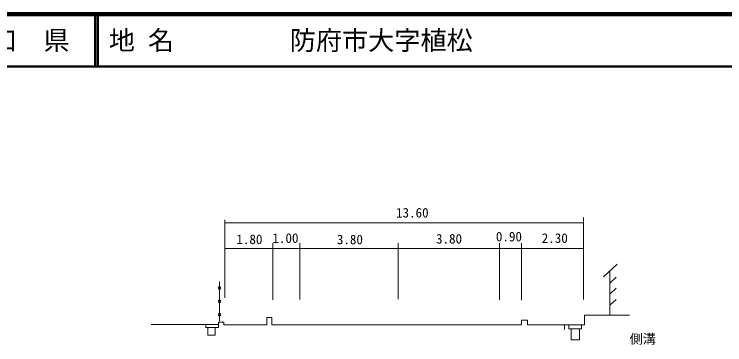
# Model space of a CAD drawing. Units: millimetres, scale not verified. Extents: x 40000 to 680000, y 20000 to 380000.
# Drawn here: x 352278 to 488270, y 316812 to 380000 of the extents above; entities that cross this region are included whole.
import ezdxf
from ezdxf.enums import TextEntityAlignment as Align

# ---------------------------------------------------------------- set-up
doc = ezdxf.new("R2010")
doc.units = ezdxf.units.MM
doc.header["$LTSCALE"] = 1000
for name, color, linetype, lineweight in [('M-STR-HTXT', 7, 'Continuous', 13), ('M-TTL', 2, 'Continuous', 140), ('M-TTL-LINE', 7, 'Continuous', 50), ('M-TTL-TXT', 7, 'Continuous', 13)]:
    doc.layers.add(name, color=color, linetype=linetype, lineweight=lineweight)
doc.styles.add('ＭＳ ゴシック', font='')
doc.styles.get('ＭＳ ゴシック').set_extended_font_data('MS Gothic')

msp = doc.modelspace()

# ---------------------------------------------------------------- linework, layer by layer
at = {"layer": 'M-STR-HTXT'}
for p, q in [((392600, 325777), (392600, 340668)), ((461219, 340143), (392600, 340143)), ((461219, 325464), (461219, 341112)), ((401742, 325420), (401742, 336216)), ((406965, 325484), (406965, 336216)), ((425768, 325531), (425768, 336216)), ((445176, 325379), (445176, 336216)), ((449346, 325357), (449346, 336216)), ((461219, 335216), (392600, 335216)), ((467662, 332252), (465075, 329769)), ((466273, 322464), (466273, 330919)), ((466273, 328606), (467462, 329747)), ((391842, 327440), (391342, 327889)), ((391342, 327440), (391842, 327889)), ((391592, 321322), (391592, 328933)), ((467462, 327656), (466273, 326514)), ((391842, 324903), (391342, 325352)), ((391342, 324903), (391842, 325352)), ((466273, 324353), (467462, 325494)), ((391842, 322366), (391342, 322815)), ((391342, 322366), (391842, 322815)), ((388947, 320708), (388947, 320089)), ((388947, 320089), (391355, 320089)), ((389357, 320089), (389357, 318670)), ((390754, 318670), (390754, 320089)), ((391355, 320708), (391355, 320089)), ((457605, 319733), (457605, 320594)), ((458454, 320594), (458454, 319860)), ((458454, 319860), (460867, 319860)), ((458863, 319860), (458863, 317739)), ((460487, 319860), (460487, 317739)), ((460867, 319860), (460867, 320594)), ((389357, 318670), (390754, 318670)), ((458863, 317739), (460487, 317739))]:
    msp.add_line(p, q, dxfattribs=at)
msp.add_lwpolyline([(378461, 320708), (391355, 320708), (391355, 321119), (392395, 321119), (392395, 320653), (400626, 320653), (400626, 322006), (401589, 322006), (401589, 320620), (449360, 320620), (449360, 321506), (450532, 321506), (450532, 320594), (458454, 320594), (460867, 320594), (461428, 320594), (461428, 322464), (470035, 322464)], dxfattribs=at)
at = {"layer": 'M-TTL'}
msp.add_line((680000, 380000), (40000, 380000), dxfattribs=at)
at = {"layer": 'M-TTL-LINE'}
for p, q in [((367750, 380000), (367750, 370000)), ((368250, 380000), (368250, 370000)), ((40000, 370000), (680000, 370000))]:
    msp.add_line(p, q, dxfattribs=at)

# ---------------------------------------------------------------- texts
at = {"layer": 'M-STR-HTXT', "style": 'ＭＳ ゴシック'}
for s, p in [('13.60', (428469, 342056)), ('1.80', (397289, 336973)), ('1.00', (404186, 337200)), ('3.80', (416522, 336941)), ('3.80', (435495, 337070)), ('0.90', (446957, 337491)), ('2.30', (455732, 337200)), ('側溝', (472569, 317931))]:
    msp.add_text(s, height=1833, dxfattribs=at).set_placement(p, align=Align.MIDDLE_CENTER)
at = {"layer": 'M-TTL-TXT', "style": 'ＭＳ ゴシック'}
msp.add_text('山\u3000口\u3000県', height=3666, dxfattribs=at).set_placement((350375, 375000), align=Align.MIDDLE_CENTER)
for s, p in [('地 名', (370380, 375000)), ('防府市大字植松', (405024, 375000))]:
    msp.add_text(s, height=3666, dxfattribs=at).set_placement(p, align=Align.MIDDLE_LEFT)

doc.saveas('drawing.dxf')
